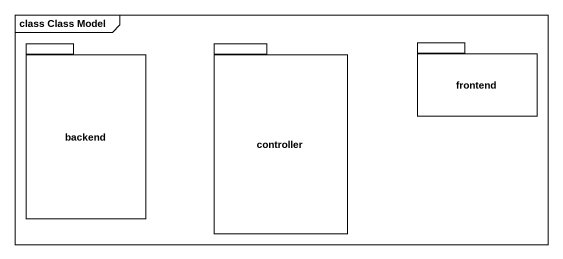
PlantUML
@startuml
mainframe class Class Model
package backend {
}
package controller {
}
package frontend {
}
@enduml
